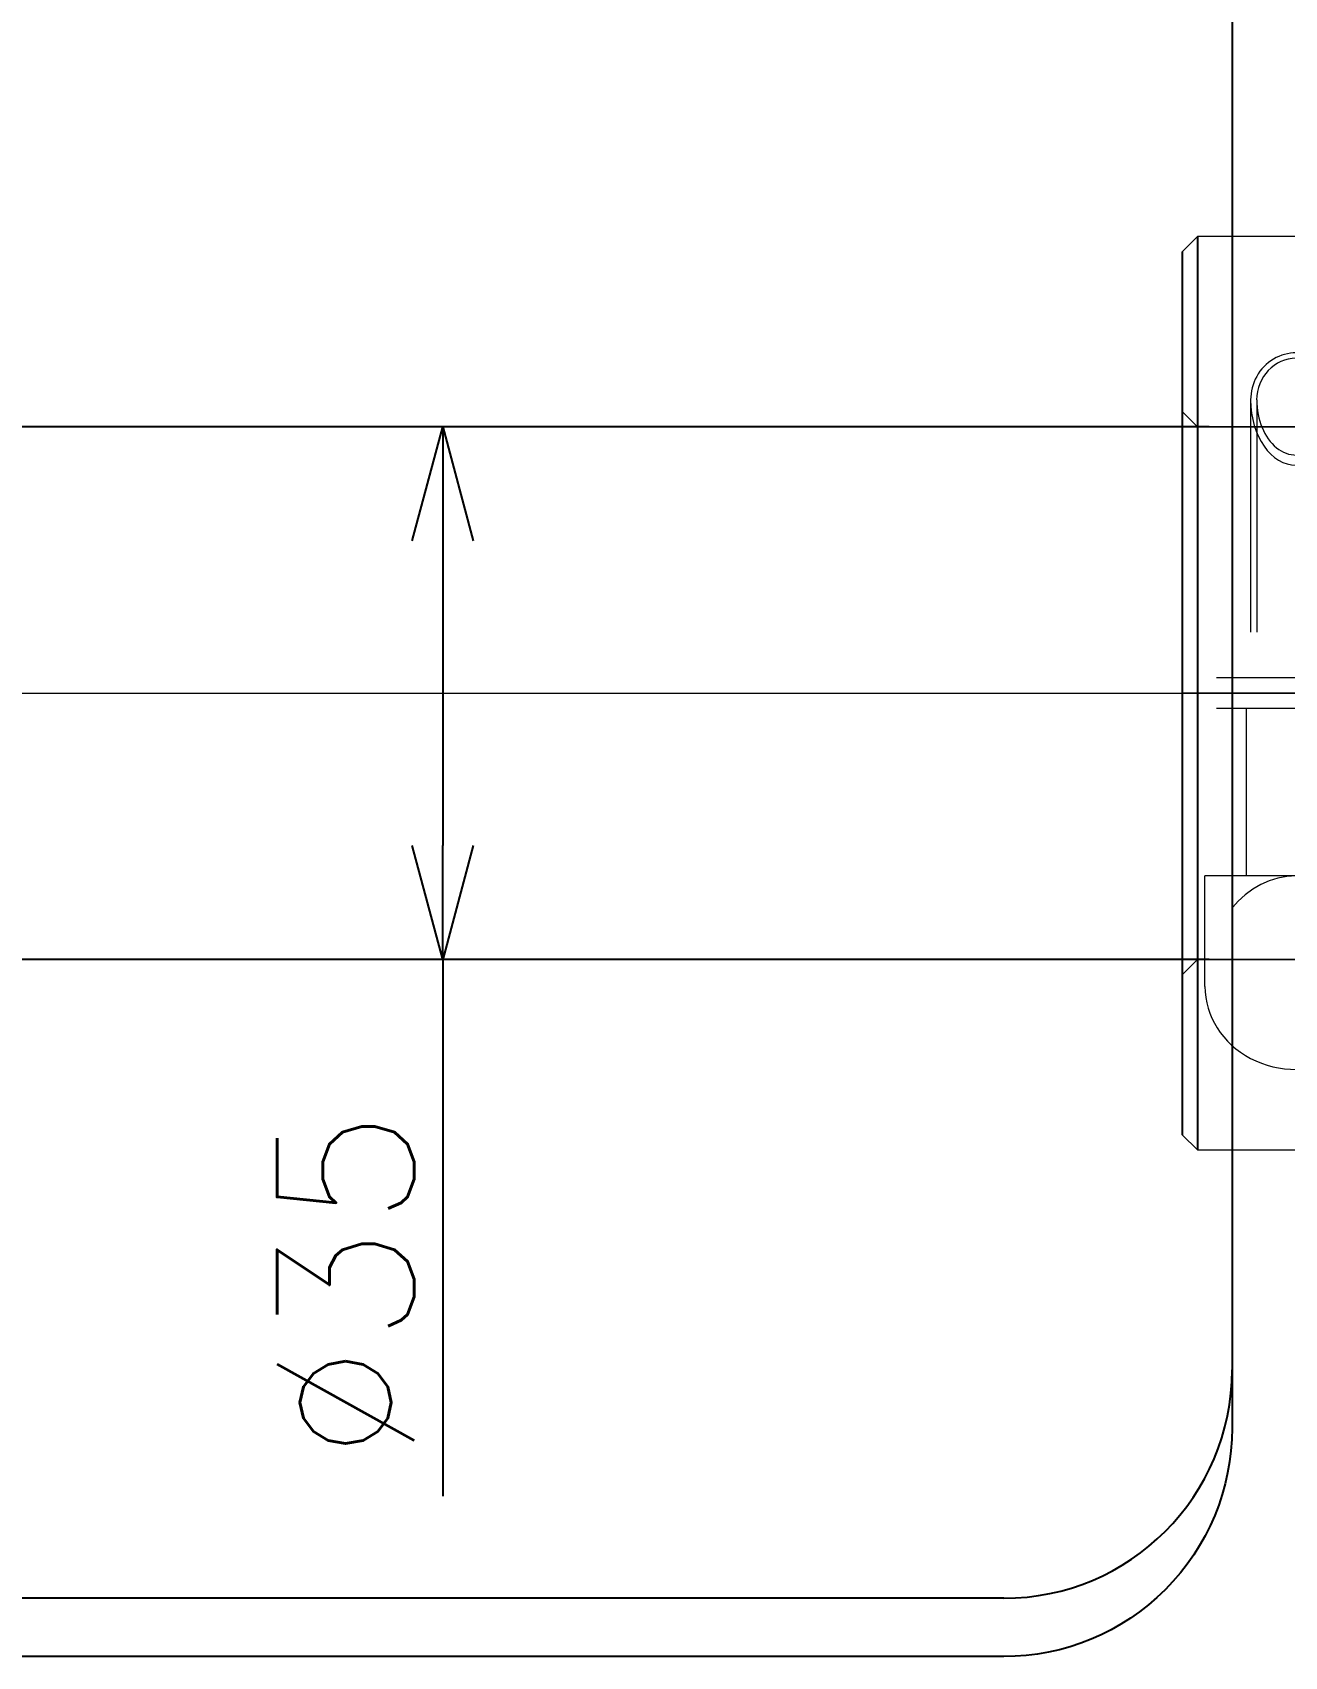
# Model space of a CAD drawing. Header units: millimetres. Extents: x 0 to 38884, y -3675 to 8056.
# Drawn here: x 13305.5 to 13387.7, y 2424 to 2530.7 of the extents above; entities that cross this region are included whole.
import ezdxf

# ---------------------------------------------------------------- set-up
doc = ezdxf.new("R2010")
doc.units = ezdxf.units.MM
doc.header["$LTSCALE"] = 2.4
doc.header["$PDMODE"] = 99
doc.header["$PDSIZE"] = 1
doc.linetypes.add('CENTER2', pattern=[28.575, 19.05, -3.175, 3.175, -3.175])
doc.linetypes.add('HIDDEN', pattern=[9.525, 6.35, -3.175])
for name, color, linetype, lineweight in [('04_HIDDEN', 2, 'HIDDEN', 13), ('05_CENTER', 4, 'CENTER2', 13), ('08_DIM', 3, 'Continuous', 13)]:
    doc.layers.add(name, color=color, linetype=linetype, lineweight=lineweight)
doc.layers.add('10_DRAFT', color=8, linetype='Continuous', lineweight=0, plot=False)
doc.styles.add('KSS_TXT', font='txt.shx', dxfattribs={"bigfont": 'extfont2.shx'})
doc.dimstyles.new('KSS_DIM', dxfattribs={"dimscale": 2, "dimtxt": 3, "dimasz": 2.5, "dimexe": 1.25, "dimexo": 0.625, "dimtad": 1, "dimdsep": 46, "dimtxsty": 'KSS_TXT', "dimblk": 'OPEN30', "dimcen": 0, "dimazin": 2, "dimtfac": 0.75, "dimtmove": 0, "dimatfit": 3, "dimldrblk": 'OPEN30', "dimfxl": 1.25, "dimtolj": 1, "dimarcsym": 0})

# ---------------------------------------------------------------- blocks, each defined once
blk = doc.blocks.new('_Open30')
at = {"color": 0, "linetype": 'ByBlock', "lineweight": -2}
for p, q in [((-1, 0.268), (0, 0)), ((0, 0), (-1, -0.268)), ((0, 0), (-1, 0))]:
    blk.add_line(p, q, dxfattribs=at)
blk = doc.blocks.new('*D318')
at = {"layer": '08_DIM', "color": 0, "lineweight": -2, "transparency": 16777216}
for p, q in [((13341.08, 2504.77), (13328.68, 2504.77)), ((13332.43, 2497.27), (13332.43, 2477.27)), ((13341.08, 2469.77), (13328.68, 2469.77)), ((13332.43, 2469.77), (13332.43, 2434.52))]:
    blk.add_line(p, q, dxfattribs=at)
at = {"layer": 'Defpoints', "color": 0, "transparency": 16777216}
for p in [(13342.95, 2504.77), (13332.43, 2469.77), (13342.95, 2469.77)]:
    blk.add_point(p, dxfattribs=at)
at = {"layer": '08_DIM', "color": 0, "lineweight": -2, "transparency": 16777216, "xscale": 7.5, "yscale": 7.5, "zscale": 7.5}
for p, rotation in [((13332.43, 2504.77), 90), ((13332.43, 2469.77), 270)]:
    blk.add_blockref('_Open30', p, dxfattribs=dict(at, rotation=rotation))
at = {"layer": '08_DIM', "color": 0, "transparency": 16777216, "insert": (13326.05, 2448.4), "char_height": 9, "attachment_point": 5, "rotation": 90, "style": 'KSS_TXT'}
blk.add_mtext('\\A1;%%C35', dxfattribs=at)
blk = doc.blocks.new('A$C038C65EF_1')
at = {"color": 0}
blk.add_line((-135, 59.45), (-45, 59.45), dxfattribs=at)
blk.add_lwpolyline([(-135, 63.28), (-45, 63.28, -0.414214), (-30, 48.28), (-30, -48.28, -0.414214), (-45, -63.28), (-135, -63.28, -0.414214), (-150, -48.28), (-150, 48.28, -0.414214)], format="xyb", close=True, dxfattribs=at)
blk.add_arc((-135, 44.45), 15, 90, 180, dxfattribs=at)
at = {"layer": '05_CENTER'}
blk.add_line((6, 0), (-186.3, 0), dxfattribs=at)
blk = doc.blocks.new('A$C501748FC_1')
at = {"color": 0}
for p, q in [((-300, 17.5), (-2, 17.5)), ((-300, -17.5), (-2, -17.5))]:
    blk.add_line(p, q, dxfattribs=at)
at = {"layer": '05_CENTER'}
blk.add_line((-1560, 0), (4.87, 0), dxfattribs=at)
blk = doc.blocks.new('A$C724029F7_1')
blk.add_blockref('A$C501748FC_1', (0, 0))
blk = doc.blocks.new('SCSBN35-43c_1')
at = {"color": 0}
for p, q in [((-30, 16.5), (-29, 17.5)), ((-29, 17.5), (29, 17.5)), ((-1, 0), (-1, 17.5)), ((1, 0), (1, 17.5)), ((30, 16.5), (29, 17.5)), ((-30, 16.5), (-30, 10)), ((-1, 16.5), (-30, 16.5)), ((30, 16.5), (1, 16.5)), ((30, 3.5), (30, 16.5)), ((-30, 3.5), (-30, 10)), ((-30, 3.5), (-29, 2.5)), ((-1, 3.5), (-30, 3.5)), ((30, 3.5), (1, 3.5)), ((30, 3.5), (29, 2.5)), ((-29, 2.5), (-1, 2.5)), ((-21.5, 2.5), (-21.5, 1)), ((1, 2.5), (29, 2.5)), ((21.5, 2.5), (21.5, 1)), ((-21.5, 1), (-20.5, 0)), ((-21.5, 1), (-1, 1)), ((20.5, 0), (-20.5, 0)), ((1, 1), (21.5, 1)), ((20.5, 0), (21.5, 1))]:
    blk.add_line(p, q, dxfattribs=at)
for centre, major_axis, ratio, start_param, end_param in [((-19.26, 10), (0, 6), 0.909509, 6.283185, 9.424778), ((-19.26, 10), (-7.26, 0), 0.826291, 7.853982, 10.995574), ((19.26, 10), (4.29, 0), 0.69853, 7.853982, 10.995574), ((19.26, 10), (3.1, 0), 0.967954, 4.712389, 7.853982), ((19.26, 10), (-3.62, 0), 0.718155, 4.712389, 7.853982), ((19.26, 10), (-2.74, 0), 0.950639, 7.853982, 10.995574)]:
    blk.add_ellipse(centre, major_axis=major_axis, ratio=ratio, start_param=start_param, end_param=end_param, dxfattribs=at)
at = {"layer": '04_HIDDEN', "color": 0}
for p, q in [((-17.5, 16.5), (-18.5, 17.5)), ((17.5, 16.5), (18.5, 17.5)), ((-17.5, 1), (-17.5, 16.5)), ((17.5, 1), (17.5, 16.5)), ((-19.26, 16), (-12, 16)), ((-12, 4), (-12, 16)), ((-1, 13.3), (-12, 13.3)), ((19.26, 13), (1, 13)), ((19.26, 12.6), (1, 12.6)), ((-1, 6.7), (-12, 6.7)), ((19.26, 7.4), (1, 7.4)), ((19.26, 7), (1, 7)), ((-19.26, 4), (-12, 4)), ((-17.5, 1), (-18.5, 0)), ((17.5, 1), (18.5, 0))]:
    blk.add_line(p, q, dxfattribs=at)
at = {"layer": '05_CENTER', "color": 0}
blk.add_line((24.11, 10), (-26.53, 10), dxfattribs=at)
at = {"layer": '10_DRAFT'}
blk.add_line((0, 0), (0, 17.5), dxfattribs=at)
blk = doc.blocks.new('A$C52611A06_1')
at = {"color": 4}
for p, q in [((150.72, 30), (150.72, -30)), ((149.72, 29), (149.72, -29))]:
    blk.add_line(p, q, dxfattribs=at)
for p, q in [((151.5, 17.5), (51.4, 17.5)), ((151.5, -17.5), (51.4, -17.5))]:
    blk.add_line(p, q)
at = {"rotation": 180}
blk.add_blockref('A$C038C65EF_1', (3, 0), dxfattribs=at)
at = {"layer": '04_HIDDEN'}
blk.add_blockref('A$C724029F7_1', (283, 0), dxfattribs=at)
at = {"layer": '04_HIDDEN', "color": 4, "rotation": 90}
blk.add_blockref('SCSBN35-43c_1', (167.22, 0), dxfattribs=at)

msp = doc.modelspace()

# ---------------------------------------------------------------- block references
msp.add_blockref('A$C52611A06_1', (13231.2958, 2487.2711))

# ---------------------------------------------------------------- dimensions: what is measured, and where the dimension line sits
at = {"layer": '08_DIM'}
dim = msp.add_linear_dim(base=(13332.4311, 2469.7711), p1=(13342.9542, 2504.7711), p2=(13342.9542, 2469.7711), angle=90, text='%%C<>', dimstyle='KSS_DIM', override={"dimscale": 3}, dxfattribs=at)
dim.commit()
dim.dimension.update_dxf_attribs({"geometry": '*D318', "text_midpoint": (13332.4311, 2448.3961), "dimtype": 160})

doc.saveas('drawing.dxf')
